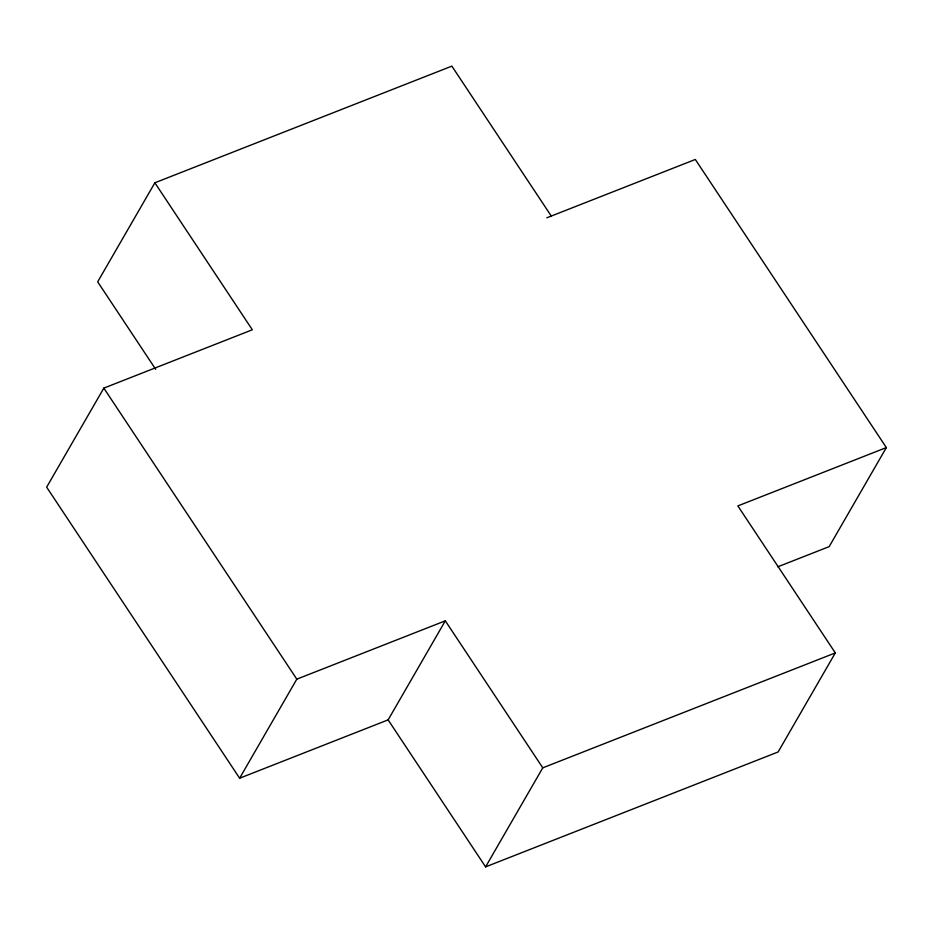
<?xml version="1.0" encoding="UTF-8"?>
<svg xmlns="http://www.w3.org/2000/svg" width="933" height="933" viewBox="0 0 933 933"><rect width="100%" height="100%" fill="white"/><g stroke="black" fill="none" stroke-linecap="round" stroke-linejoin="round"><path stroke-width="1.4" d="M551.275 216.059L451.864 66.126L154.866 182.786L97.685 281.836L155.683 369.305M154.866 182.786L252.33 329.781L103.831 388.116L46.65 487.166L239.629 778.215L388.128 719.879L445.309 620.83L542.773 767.836L485.592 866.874L388.128 719.879M239.629 778.215L296.811 679.166L445.309 620.83M546.82 217.809L695.318 159.473L886.35 447.583L829.169 546.633L777.865 566.786M886.35 447.583L737.851 505.919L835.315 652.913L778.134 751.963L485.592 866.874M542.773 767.836L835.315 652.913M103.831 388.116L296.811 679.166"/></g></svg>
